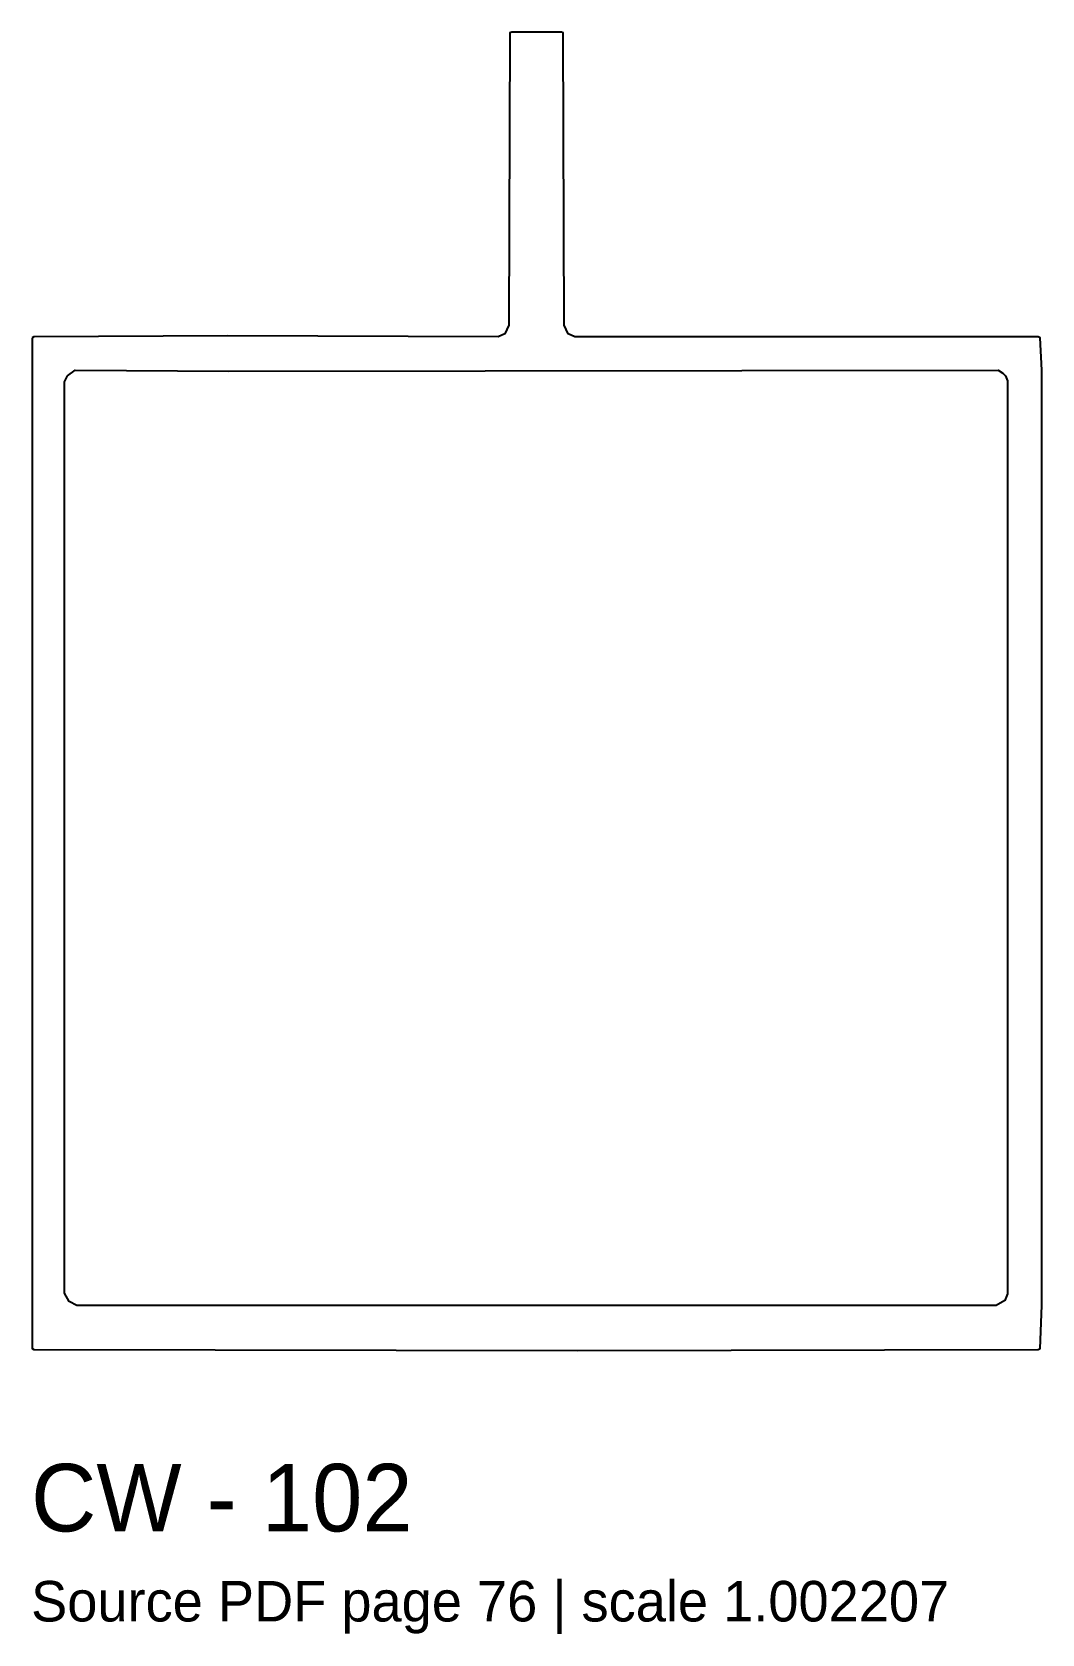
# Model space of a CAD drawing. Header units: millimetres. Extents: x 0 to 44.9, y -12.6 to 58.6.
import ezdxf

# ---------------------------------------------------------------- set-up
doc = ezdxf.new("R2010")
doc.units = ezdxf.units.MM
doc.layers.add('INFO', color=7, linetype='Continuous')
doc.layers.add('PROFILE', color=7, linetype='Continuous')

msp = doc.modelspace()

# ---------------------------------------------------------------- linework, layer by layer
at = {"layer": 'PROFILE'}
for points in [[(0.042, 45.015), (0.042, 0.127), (0.127, 0.085), (24.268, 0.042), (44.718, 0.085), (44.803, 0.127), (44.888, 2.036), (44.888, 43.572), (44.803, 45.015), (44.718, 45.057), (24.141, 45.057), (23.844, 45.185), (23.674, 45.566), (23.632, 58.549), (23.547, 58.591), (21.341, 58.591), (21.256, 58.549), (21.213, 45.566), (21.044, 45.185), (20.747, 45.057), (8.74, 45.1), (0.127, 45.057)], [(1.612, 43.318), (1.952, 43.572), (8.782, 43.53), (42.936, 43.572), (43.148, 43.445), (43.275, 43.318), (43.36, 43.106), (43.36, 2.546), (43.233, 2.249), (42.851, 2.036), (2.036, 2.036), (1.697, 2.206), (1.485, 2.588), (1.485, 43.063)]]:
    msp.add_lwpolyline(points, close=True, dxfattribs=at)

# ---------------------------------------------------------------- texts
at = {"layer": 'INFO'}
for s, height, p in [('CW - 102', 3, (0, -8)), ('Source PDF page 76 | scale 1.002207', 1.8, (0, -12))]:
    msp.add_text(s, height=height, dxfattribs=at).set_placement(p)

doc.saveas('drawing.dxf')
